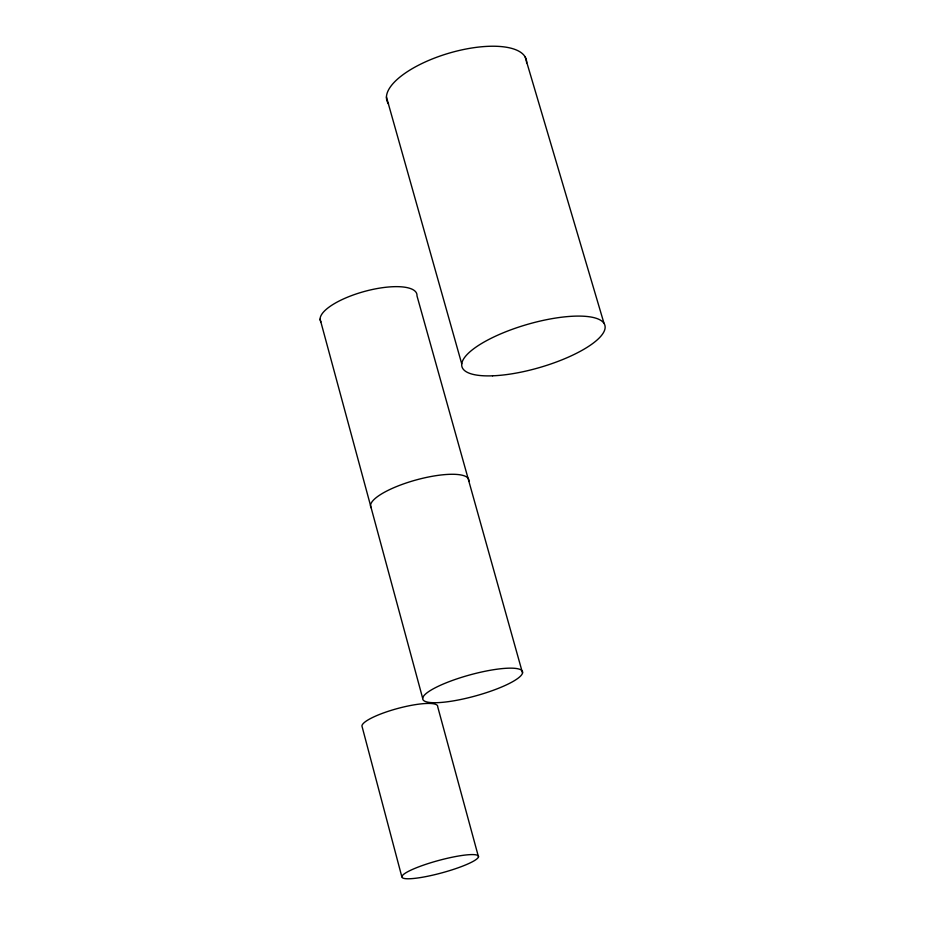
<?xml version="1.0" encoding="UTF-8"?>
<svg xmlns="http://www.w3.org/2000/svg" width="925" height="925" viewBox="0 0 925 925"><rect width="100%" height="100%" fill="white"/><g stroke="black" fill="none" stroke-linecap="round" stroke-linejoin="round"><path stroke-width="1.39" d="M525.18 56.992L604.002 323.311M386.43 96.952L461.748 363.883M522.533 673.007A51.754 10.88 -15.4 0 0 450.163 681.274A51.754 10.88 -15.4 0 0 445.191 702.052A51.754 10.88 -15.4 0 0 522.533 673.007L416.978 295.85A50.054 16.315 -15.4 0 0 364.832 291.34A50.054 16.315 -15.4 0 0 320.871 321.865M478.491 856.897A39.717 6.406 -15.2 0 0 422.459 865.488A39.717 6.406 -15.2 0 0 419.522 877.721A39.717 6.406 -15.2 0 0 478.491 856.897L437.722 706.816A39.197 8.117 -15.1 0 0 400.594 707.718A39.197 8.117 -15.1 0 0 361.929 725.986L401.797 876.669M320.096 319.125L422.656 698.236M388.523 103.889A72.636 27.796 -16.5 0 1 448.475 53.326A72.636 27.796 -16.5 0 1 526.614 62.9M371.168 507.802A50.887 13.69 -15.4 0 1 416.712 479.797A50.887 13.69 -15.4 0 1 468.871 481.278M492.551 375.816A74.416 22.42 -16.2 0 0 604.904 329.138A74.416 22.42 -16.2 0 0 502.818 332.977A74.416 22.42 -16.2 0 0 492.551 375.816"/></g></svg>
